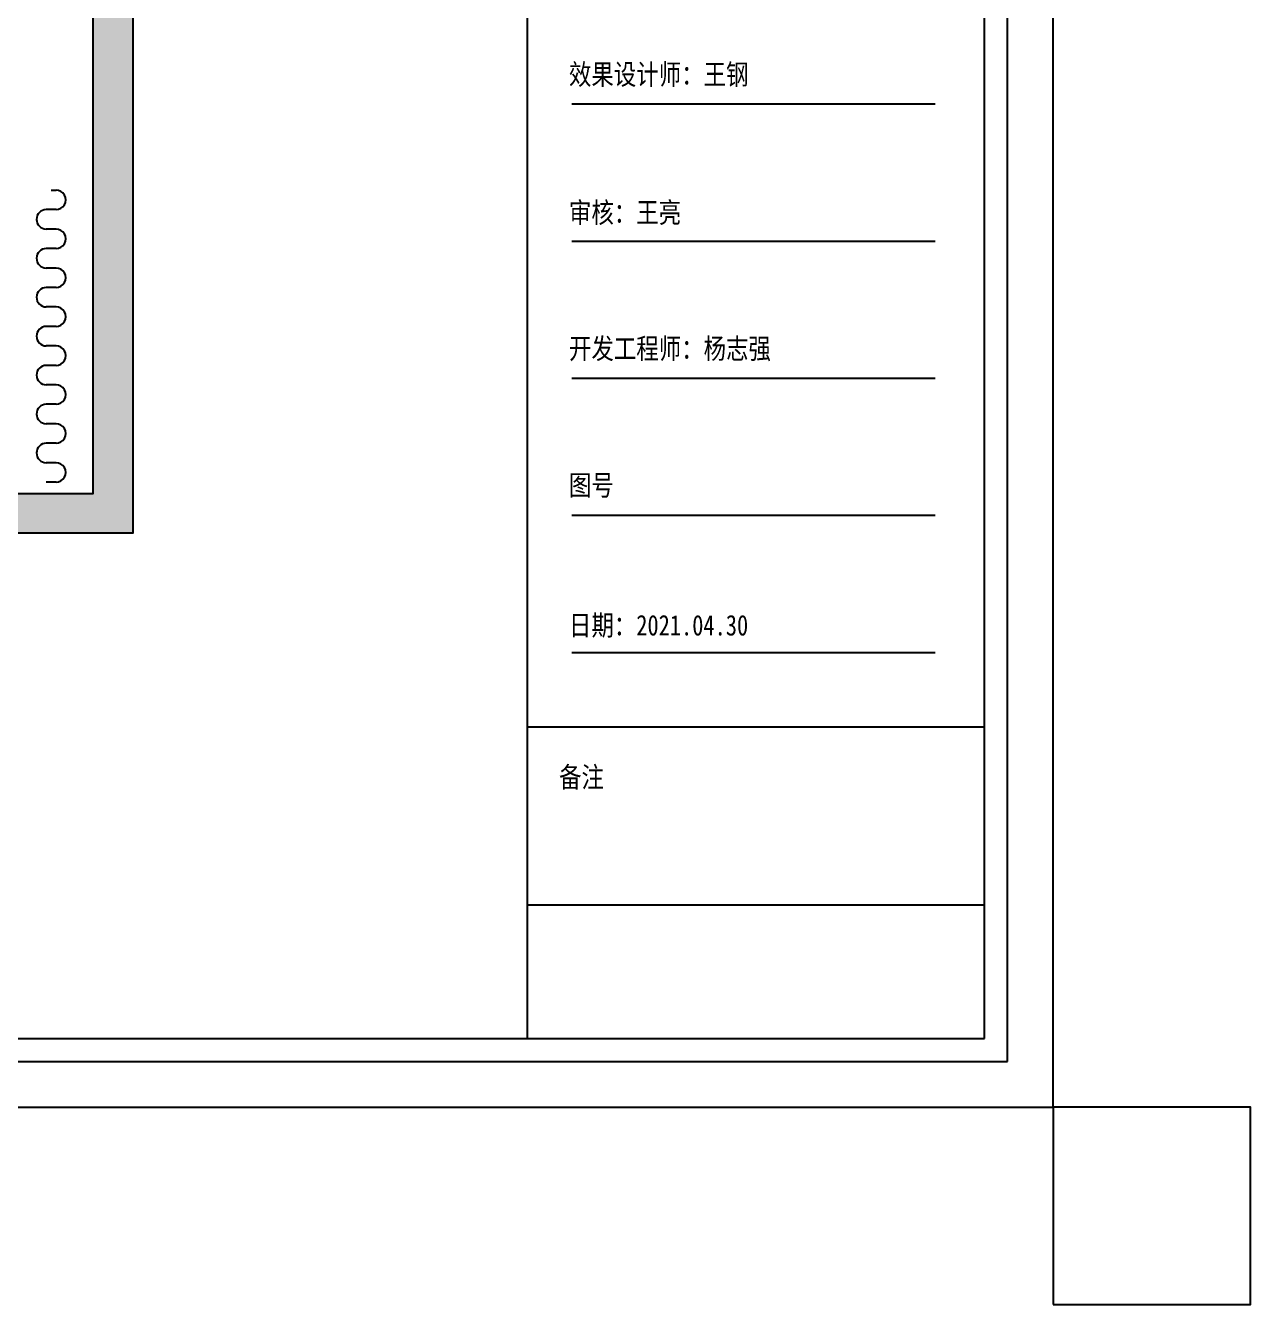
# Model space of a CAD drawing. Extents: x 422240 to 534325, y -8262 to 172635.
# Drawn here: x 468532 to 471635, y 83755 to 86996 of the extents above; entities that cross this region are included whole.
import ezdxf

# ---------------------------------------------------------------- set-up
doc = ezdxf.new("R2010")
doc.units = 0
doc.header["$LTSCALE"] = 1000
doc.header["$MEASUREMENT"] = 0
for name, color, linetype in [('DS-DRAPERY', 32, 'Continuous'), ('WALL', 255, 'Continuous'), ('活动家具', 7, 'Continuous')]:
    doc.layers.add(name, color=color, linetype=linetype)
doc.styles.add('WJ', font='', dxfattribs={"width": 0.8, "height": 135})
doc.styles.get('WJ').set_extended_font_data('FangSong_GB2312')

# ---------------------------------------------------------------- blocks, each defined once
blk = doc.blocks.new('书房摆放方案图框')
at = {"color": 251}
for p, q in [((25026.8, 493.2), (25026.8, 17757)), ((372.5, 493.2), (25026.8, 493.2))]:
    blk.add_line(p, q, dxfattribs=at)
for p, q in [((21375.6, 667.1), (21375.6, 17583.2)), ((24852.9, 667.1), (24852.9, 17583.2)), ((21714.5, 7777.8), (24478, 7777.8)), ((21714.5, 6734.6), (24478, 6734.6)), ((21714.5, 5691.4), (24478, 5691.4)), ((21714.5, 4648.2), (24478, 4648.2)), ((21714.5, 3605), (24478, 3605)), ((21375.6, 3038.9), (24852.9, 3038.9)), ((21375.6, 1685.5), (24852.9, 1685.5)), ((546.3, 667.1), (24852.9, 667.1))]:
    blk.add_line(p, q)
blk.add_lwpolyline([(-25.1, 145.5), (25374.5, 145.5), (25374.5, 18104.8), (-25.1, 18104.8)], close=True)
at = {"attachment_point": 1, "style": 'WJ'}
for s, insert, char_height, width in [('{\\fSimSun|b0|i0|c134|p2;效果设计师：王钢}', (21691.3, 8081.3), 156.481, 1955.698), ('{\\fSimSun|b0|i0|c134|p2;审核：王亮}', (21691.3, 7030.1), 156.481, 936.029), ('{\\fSimSun|b0|i0|c134|p2;开发工程师：杨志强}', (21691.3, 5995.3), 156.481, 2121.869), ('图号', (21691.3, 4955.1), 156.48, 936.029), ('{\\fSimSun|b0|i0|c134|p2;日期：2021.04.30}', (21691.3, 3890.2), 156.481, 1897.995), ('{\\fSimSun|b0|i0|c134|p2;备注}', (21616.2, 2734.4), 156.481, 1247.497)]:
    blk.add_mtext(s, dxfattribs=dict(at, insert=insert, char_height=char_height, width=width))
blk = doc.blocks.new('B14-1')
for p, q in [((-933.2, 124), (-933.2, 148)), ((-837.2, 148), (-837.2, 100)), ((-741.2, 148), (-741.2, 100)), ((-645.2, 148), (-645.2, 100)), ((-549.2, 148), (-549.2, 100)), ((-453.2, 148), (-453.2, 100)), ((-357.2, 148), (-357.2, 100)), ((-261.2, 148), (-261.2, 100)), ((-165.2, 148), (-165.2, 100)), ((-69.2, 148), (-69.2, 100)), ((26.8, 148), (26.8, 100)), ((122.8, 148), (122.8, 100)), ((218.8, 148), (218.8, 100)), ((314.8, 148), (314.8, 100)), ((410.8, 148), (410.8, 100)), ((506.8, 148), (506.8, 100))]:
    blk.add_line(p, q)
blk.add_lwpolyline([(-933.2, 124, 0, 0, 0), (-1136.7, 124, 90, 0, 0), (-1244.7, 124, 0, 0, 0)], format="xyseb")
for centre, start, end in [((-885.2, 148), 360, 180.00016), ((-693.2, 148), 360, 180.00016), ((-501.2, 148), 360, 180.00016), ((-309.2, 148), 360, 180.00016), ((-117.2, 148), 360, 180.00016), ((74.8, 148), 0, 180.00016), ((266.8, 148), 0, 180.00016), ((458.8, 148), 0, 180.00016), ((-789.2, 100), 180, 360), ((-597.2, 100), 180, 360), ((-405.2, 100), 180, 360), ((-213.2, 100), 180, 360), ((-21.2, 100), 180, 0), ((170.8, 100), 180, 0), ((362.8, 100), 180, 0)]:
    blk.add_arc(centre, 48, start, end)

msp = doc.modelspace()

# ---------------------------------------------------------------- hatches: boundary and pattern name
at = {"layer": '活动家具'}
h = msp.add_hatch(dxfattribs=at)
h.set_pattern_fill('钢筋混凝土', color=251, scale=10, angle=180)
h.set_pattern_definition([(225, (452069.068, 99288.265), (17.67767, -17.67767), []), (230, (452069.07, 99288.265), (-71.72602, 6.27521), [7.5, -82.5]), (175, (452069.07, 99288.265), (13.87513, -75.21921), [6, -66]), (280.4514, (452063.09, 99288.79), (-57.85094, -68.94395), [6.37402, -70.1142]), (226.1842, (452069.07, 99268.265), (-106.7241, 16.5519), [11.25, -123.75]), (276.6356, (452060.17, 99269.64), (-93.46627, -97.4118), [9.56103, -105.1713]), (171.1842, (452069.07, 99268.26), (-93.4662, -97.41186), [9, -99]), (201, (452059.07, 99273.265), (-59.6907, 40.26189), [7.5, -82.5]), (146, (452059.07, 99273.265), (-24.33153, -72.515), [6, -66]), (251.4514, (452054.09, 99276.62), (-84.02226, -32.25305), [6.37402, -70.1142]), (217.5, (452069.068, 99288.265), (-1.215986, -33.289385), [0, -65.2, 0, -67, 0, -66.25]), (187.5, (452069.068, 99288.265), (-26.306954, -39.44117), [0, -38.2, 0, -63.7, 0, -25.25]), (147.5, (452091.368, 99288.265), (-53.382244, 2.255487), [0, -25, 0, -78, 0, -103.5]), (137.5, (452101.368, 99288.265), (-58.31862, -10.0105), [0, -32.5, 0, -51.8, 0, -73.5])])
h.paths.add_polyline_path([(468703.3, 85809.9), (464303.3, 85809.9), (464303.3, 85909.9), (464203.3, 85909.9), (464203.3, 85709.9), (468803.3, 85709.9), (468803.3, 89037.1), (464203.3, 89037.1), (464203.3, 86709.9), (464303.3, 86709.9), (464303.3, 88937.1), (468703.3, 88937.1)])

# ---------------------------------------------------------------- linework, layer by layer
msp.add_lwpolyline([(471134.9, 83755.4), (471634.9, 83755.4), (471634.9, 84255.4), (471134.9, 84255.4)], close=True)
at = {"layer": 'WALL'}
msp.add_lwpolyline([(464203.3, 86709.9), (464203.3, 89037.1), (468803.3, 89037.1), (468803.3, 85709.9), (464203.3, 85709.9), (464203.3, 85909.9), (464303.3, 85909.9), (464303.3, 85809.9), (468703.3, 85809.9), (468703.3, 88937.1), (464303.3, 88937.1), (464303.3, 86709.9)], dxfattribs=at)

# ---------------------------------------------------------------- block references
at = {"xscale": 0.3330153595476334, "yscale": 0.3330153595476334, "zscale": 0.3330153595476334}
msp.add_blockref('书房摆放方案图框', (462684.8, 84207), dxfattribs=at)
at = {"layer": 'DS-DRAPERY', "xscale": 0.5138421538021635, "yscale": 0.5138421538021635, "zscale": 0.5138421538021635, "rotation": 270}
msp.add_blockref('B14-1', (468532.7, 86099.3), dxfattribs=at)

doc.saveas('drawing.dxf')
